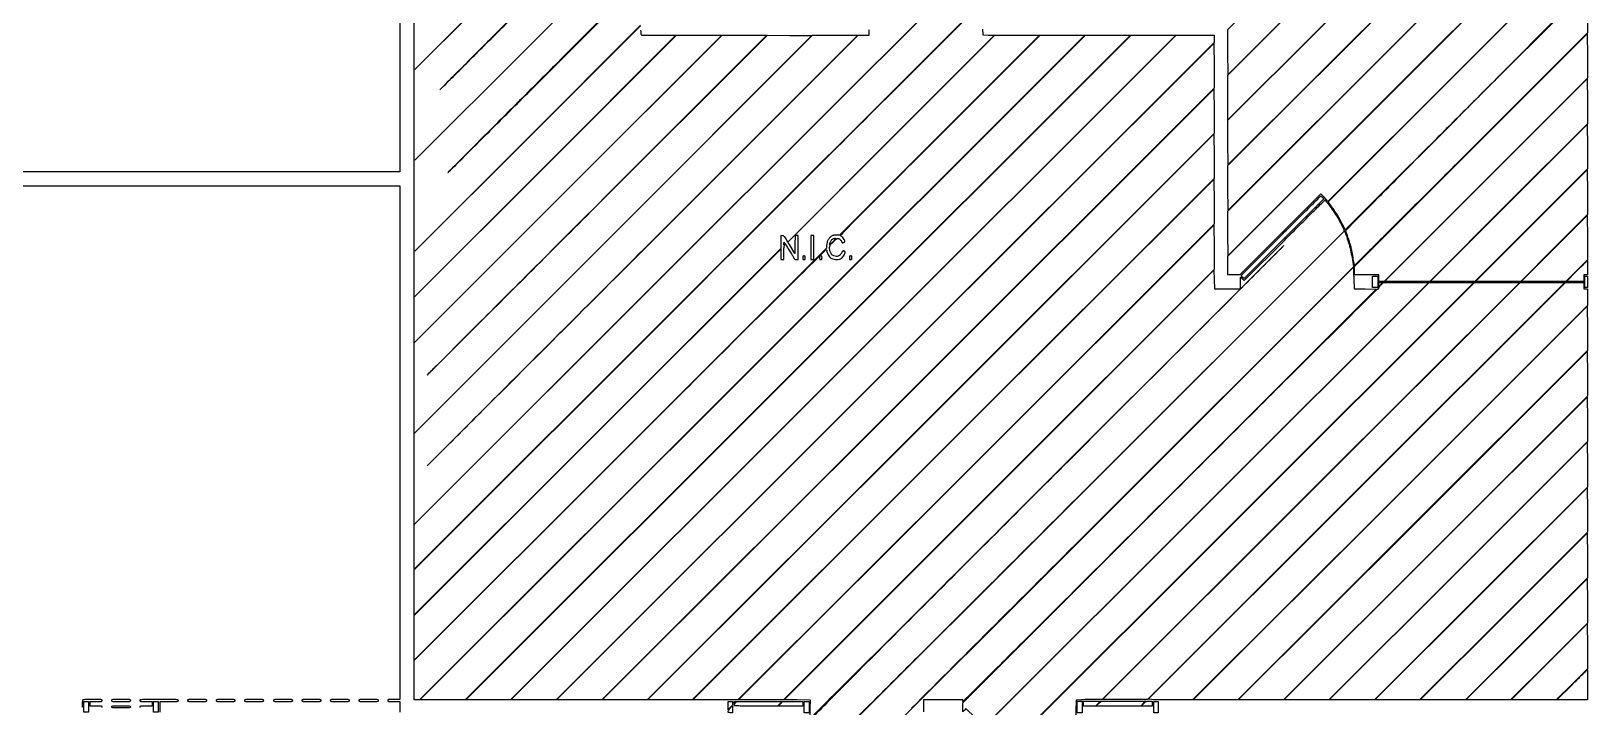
# Model space of a CAD drawing. Extents: x 0 to 1066, y 0 to 761.
# Drawn here: x 517.5 to 777.3, y 194.2 to 306.8 of the extents above; entities that cross this region are included whole.
import ezdxf

# ---------------------------------------------------------------- set-up
doc = ezdxf.new("R2010")
doc.units = 0
doc.header["$MEASUREMENT"] = 0

msp = doc.modelspace()

# ---------------------------------------------------------------- linework, layer by layer
for points in [[(183.390323, 95.266879, 0.000001), (192.989143, 95.254457, 0.000118)], [(329.859243, 95.267872, -0.000023), (352.558836, 95.240684, -0.000004), (375.624384, 95.211821, -0.198594)], [(456.759243, 95.267872, -0.000023), (479.458836, 95.240684, -0.000004), (502.524384, 95.211821, -0.198594)], [(733.258836, 95.240684, -0.000004), (756.324384, 95.211821, -0.198594)], [(289.192229, 95.24091, -0.000004), (312.172908, 95.212432, -0.198597)], [(416.092229, 95.24091, -0.000004), (439.072908, 95.212432, -0.198597)], [(542.992229, 95.24091, -0.000004), (565.972908, 95.212432, -0.198597)], [(606.442229, 95.24091, -0.000004), (629.422908, 95.212432, -0.198597)], [(669.892229, 95.24091, -0.000004), (692.872908, 95.212432, -0.198597)], [(375.865972, 145.56135, -0.000139), (375.849221, 127.376659, -0.000232), (375.823742, 112.056445, -0.000003), (375.794083, 98.149601, -0.198357)], [(503.140764, 281.083694, 0.000007), (513.507446, 281.06242, 0.000347), (525.51313, 281.046262, 0.000163), (541.021993, 281.0412), (578.9178, 281.0412), (578.9178, 238.2336), (578.9178, 195.426), (577.9026, 195.426, 0.002988), (577.270861, 195.422225, 0.038318), (577.03545, 195.401325, 0.142907), (576.928891, 195.349977, 0.212584), (576.8874, 195.2568, 0.212584), (576.928891, 195.163623, 0.142907), (577.03545, 195.112275, 0.038318), (577.270861, 195.091375, 0.002988), (577.9026, 195.0876), (578.9178, 195.0876), (578.9178, 194.1993), (578.9178, 193.311)], [(675.97225, 307.175235), (675.9963, 306.2097), (676.966182, 306.18561), (677.936063, 306.161519), (660.722982, 288.92721), (643.5099, 271.6929), (660.768378, 288.93015), (678.026855, 306.1674), (681.749097, 306.1674), (685.471339, 306.1674), (668.809792, 289.505692), (652.148245, 272.843984), (651.678372, 272.845862, 0.015498), (651.482966, 272.840585, 0.014618), (651.284397, 272.823221, 0.014755), (651.109524, 272.797513, 0.048214), (650.997, 272.766149, 0.096492), (650.60758, 272.521695, 0.067915), (650.280631, 272.119217, 0.06481), (650.060384, 271.622236, 0.070951), (649.983658, 271.100661), (649.9818, 270.677622), (615.6342, 236.3301), (581.2866, 201.982578), (581.2866, 205.704983), (581.2866, 209.427388), (611.8272, 239.9679), (642.3678, 270.508412), (642.3678, 269.641306), (642.3678, 268.7742), (642.6216, 268.7742), (642.8754, 268.7742), (642.8754, 269.888489, -0.004439), (642.880825, 270.499493, -0.024161), (642.90267, 270.829653, -0.046383), (642.946044, 271.036099, -0.101362), (643.02345, 271.177181, 0.000873), (643.123997, 271.296046, 0.176901), (643.1292, 271.310291, 0.621148), (643.122875, 271.313418, 0.001609), (643.02345, 271.236933, -0.030476), (642.937481, 271.17837, -0.344585), (642.899224, 271.18324, -0.186198), (642.878857, 271.229805, -0.011035), (642.8754, 271.386441, -0.014486), (642.878335, 271.487711, -0.023756), (642.887361, 271.573003, -0.020422), (642.90011, 271.637966, -0.347049), (642.91612, 271.6506, -0.254009), (642.9406, 271.637306, -0.001219), (643.100663, 271.389426, -0.005113), (643.280921, 271.102357, -0.003162), (643.48717, 270.761498, 0.001251), (643.707147, 270.394793, 0.001241), (643.929557, 270.028188, 0.001216), (644.125683, 269.708461, 0.004832), (644.248451, 269.513648, -0.006631), (644.343047, 269.362337, -0.006104), (644.436296, 269.204367, -0.006107), (644.515977, 269.061525, -0.020035), (644.563607, 268.96455, 0.068858), (644.62034, 268.872839, 0.104741), (644.69348, 268.814823, 0.083938), (644.796037, 268.783729, 0.031736), (644.946006, 268.7742), (645.2442, 268.7742), (645.2442, 270.7623), (645.2442, 272.7504), (644.992352, 272.7504), (644.740504, 272.7504), (644.717402, 271.258633), (644.6943, 269.766866), (643.806, 271.25756, 0.00222), (643.235249, 272.205764, 0.029011), (643.001928, 272.543693, 0.089941), (642.831886, 272.695594, 0.137305), (642.64275, 272.749327), (642.3678, 272.7504), (642.3678, 271.671706), (642.3678, 270.593012), (611.8272, 240.0525), (581.2866, 209.511988), (581.2866, 213.276615), (581.2866, 217.041242), (627.414721, 263.169421, -0.000042), (645.105453, 280.857237, -0.000069), (660.004716, 295.747447), (673.554956, 309.285691, -0.198797)], [(604.377067, 315.938608, 0.000197), (598.466482, 310.025562, 0.000224), (592.814409, 304.361598, 0.000203), (588.020208, 299.549094, 0.001268), (585.574717, 297.07978, 0.993951), (585.585502, 297.069023, 0.000848), (588.152835, 299.620723, 0.000347), (593.254828, 304.715946, 0.000141), (600.1947, 311.660136)], [(619.0182, 315.430898), (605.730662, 302.148799, 0.000222), (600.239033, 296.654531, 0.000219), (594.726362, 291.129458, 0.000215), (589.901352, 286.285179, 0.000843), (586.928312, 283.287607, 0.992362), (586.939057, 283.276822, 0.001966), (588.555714, 284.875452, 0.000408), (593.337311, 289.648856, 0.000142), (600.212609, 296.527507), (619.011719, 315.3465)], [(619.0182, 307.00123, 0.007026), (619.023586, 306.617955, 0.035334), (619.044707, 306.404751, 0.071039), (619.084676, 306.280498, 0.190072), (619.152019, 306.218751, 0.086668), (619.258156, 306.197953, 0.000784), (620.070782, 306.182484, 0.002657), (621.006645, 306.171111, 0.00171), (622.091808, 306.1674), (624.897777, 306.1674), (603.113338, 284.36175), (581.3289, 262.5561), (603.155761, 284.36175), (624.982623, 306.1674), (628.747209, 306.1674), (632.511795, 306.1674), (606.920348, 280.55475), (581.3289, 254.9421), (606.962752, 280.55475), (632.596605, 306.1674), (636.318903, 306.1674), (640.041202, 306.1674), (612.799758, 278.90505, 0.000044), (602.207561, 268.302847, 0.000066), (592.939293, 259.021736, 0.000028), (585.006458, 251.074931, 0.001382), (583.443607, 249.500472, 0.996516), (583.449015, 249.495097, 0.000041), (590.585905, 256.625824, 0.00008), (599.595694, 265.63222, 0.000043), (610.7274, 276.765223), (640.1259, 306.172201), (643.828602, 306.148651), (647.531304, 306.1251), (614.444162, 272.9619), (581.35702, 239.7987), (614.507586, 272.98305), (647.658152, 306.1674), (651.421388, 306.1674), (655.184623, 306.1674), (620.371463, 271.33335, 0.000034), (606.876368, 257.828337, 0.000051), (595.163476, 246.102849, 0.000018), (585.044927, 235.970623, 0.001374), (583.443602, 234.358183, 0.996732), (583.448832, 234.352983, 0.000024), (592.808781, 243.707474, 0.00006), (604.2619, 255.157756, 0.000033), (618.294644, 269.192233), (655.260388, 306.1674), (656.174294, 306.1674), (657.0882, 306.1674), (657.0882, 307.076553)], [(647.402611, 192.209318, -0.000131), (654.033422, 198.88853, -0.000716), (664.484771, 209.380562, -0.000067), (690.31485, 235.230191, 0.000027), (706.352947, 251.277892, 0.00006), (718.593458, 263.529993, 0.00009), (726.147768, 271.095989, 0.998781), (726.14295, 271.100809), (718.9308, 263.910073), (718.9308, 264.878232), (718.9308, 265.846391), (719.229179, 265.557191), (719.527558, 265.267991), (726.229762, 271.970196, -0.000298), (728.802696, 274.540061, -0.000495), (730.975639, 276.703535, -0.000014), (732.944647, 278.659973, -0.20001), (732.974333, 278.672084, -0.20943), (733.000744, 278.660279, -0.003012), (733.118538, 278.529059, -0.007712), (733.253568, 278.37199, -0.004937), (733.405749, 278.185634, -0.030717), (734.946647, 275.997318, -0.034938), (736.135512, 273.726171, -0.035034), (736.994044, 271.317213, -0.031206), (737.54802, 268.717209), (737.720575, 267.556137), (694.591469, 224.426969, -0.000055), (678.050054, 207.889144, -0.000091), (664.116765, 193.966993)], [(648.648725, 185.9085), (692.440113, 229.7313), (736.2315, 273.5541), (692.434151, 229.777931, -0.00006), (665.342143, 202.705508, -0.000756), (655.110527, 192.514585, -0.000132), (648.721449, 186.173476, -0.54367)], [(651.553757, 181.299836), (694.583121, 224.332656), (737.626901, 267.379757, -0.414225), (737.696441, 267.379759, -0.185375), (737.710831, 267.347433, -0.000489), (737.736284, 266.851174, -0.002883), (737.761321, 266.288941, -0.001783), (737.784582, 265.627818), (737.8389, 263.9097), (739.679164, 263.8674), (741.519427, 263.8251), (707.087014, 229.392939, -0.000134), (690.361945, 212.676927, -0.000559), (680.286636, 202.634941, -0.000034), (672.728986, 195.12015, -0.667126), (672.6546, 195.151089), (672.6546, 195.3414), (669.3975, 195.3414), (666.1404, 195.3414), (666.1404, 194.351904), (666.1404, 193.362409)], [(529.297091, 194.133144, 0.308488), (529.3422, 194.1993, 0.308488), (529.297091, 194.265456, 0.062466), (529.15185, 194.302406, 0.027022), (528.877753, 194.321714, 0.004073), (528.327, 194.3262), (527.3118, 194.3262), (527.3118, 194.7069), (527.3118, 195.0876), (528.327, 195.0876, 0.002988), (528.958739, 195.091375, 0.038318), (529.19415, 195.112275, 0.142907), (529.300709, 195.163623, 0.212584), (529.3422, 195.2568, 0.27745), (529.284373, 195.35299, 0.096288), (529.123171, 195.402193, 0.02491), (528.769698, 195.421458, 0.001667), (527.75595, 195.422782, 0.003382), (526.987985, 195.416029, 0.012487), (526.50334, 195.396375, 0.013229), (526.178175, 195.366388, 0.185642), (526.076227, 195.312595, 0.161538), (526.032204, 195.207847, 0.004521), (525.998202, 194.712311, 0.007602), (525.969404, 194.062119, 0.003138)], [(538.9866, 193.311), (538.9866, 194.1993), (538.9866, 195.0876), (540.5094, 195.0876, 0.001762), (541.47991, 195.09102, 0.025908), (541.8207, 195.1111, 0.100119), (541.975924, 195.160862, 0.271649), (542.0322, 195.2568, 0.356832), (541.947093, 195.360869, 0.036822), (541.6092, 195.403737, 0.012415), (540.917836, 195.422929, 0.000731), (538.8174, 195.426, 0.000731), (536.716964, 195.422929, 0.012415), (536.0256, 195.403737, 0.036822), (535.687707, 195.360869, 0.356832), (535.6026, 195.2568, 0.212584), (535.644091, 195.163623, 0.142907), (535.75065, 195.112275, 0.038318), (535.986061, 195.091375, 0.002988), (536.6178, 195.0876), (537.633, 195.0876), (537.633, 194.7069), (537.633, 194.3262), (536.6178, 194.3262, 0.004073), (536.067047, 194.321714, 0.027022), (535.79295, 194.302406, 0.062466), (535.647709, 194.265456, 0.308488), (535.6026, 194.1993, 0.308488), (535.647709, 194.133144, 0.062466)]]:
    msp.add_lwpolyline(points, format="xyb")
for points in [[(409.06215, 749.15415), (40.8618, 749.132981), (40.8618, 380.65769), (40.8618, 12.1824), (501.2973, 12.1824), (961.7328, 12.1824), (961.7328, 380.646631), (961.7328, 749.110861), (961.41555, 749.1633, 0.040886), (961.153339, 749.184871, 0.000002), (934.190609, 749.194398, 0.000089), (904.448031, 749.199508, 0.000054), (869.1804, 749.195529, -0.000029), (813.61687, 749.186499, -0.000004), (696.10453, 749.175037, -0.000004), (556.774728, 749.163736, -0.000004)], [(767.243646, 304.656113, -0.000287), (762.848521, 300.239016, -0.000153), (757.411908, 294.784832, -0.000153), (751.858528, 289.220313, -0.000238), (747.073244, 284.432919), (736.373588, 273.738739), (735.975137, 274.534719, 0.010174), (735.528245, 275.383856, 0.011202), (735.06073, 276.186909, 0.01169), (734.578723, 276.93398, 0.0139), (734.088312, 277.6149), (733.507129, 278.3763), (755.088714, 299.97054), (776.6703, 321.564781), (776.692346, 317.874953), (776.714393, 314.185126)], [(757.322504, 287.158004, -0.000171), (749.88413, 279.724654, -0.000285), (743.616609, 273.472764, -0.000003), (737.924389, 267.801278, -0.413677), (737.895296, 267.801304, -0.152957), (737.878269, 267.833863, -0.00112), (737.824156, 268.138078, -0.004089), (737.765549, 268.488708, -0.002593), (737.702722, 268.898164, 0.00676), (737.626657, 269.367757, 0.004536), (737.527606, 269.902438, 0.004569), (737.422242, 270.418539, 0.008999), (737.327404, 270.8263, 0.012177), (737.139768, 271.501995, 0.005969), (736.869684, 272.353461, 0.004502), (736.59417, 273.16283, 0.039884), (736.441601, 273.507402, -0.330248), (736.458781, 273.628104, -0.000069), (740.910002, 278.132474, -0.000935), (746.826642, 284.09576, -0.000233), (756.522762, 293.822753), (776.6703, 314.015601), (776.692344, 310.282814), (776.714389, 306.550027)], [(637.5879, 250.7544), (582.174948, 195.3414), (581.730774, 195.3414), (581.2866, 195.3414), (581.2866, 198.619689), (581.2866, 201.897978), (615.621729, 236.233029, -0.00006), (638.522915, 259.128622, -0.001166), (645.652133, 266.221214, -0.00053), (649.819698, 270.339339, -0.609086), (650.003734, 270.279213, 0.047518), (650.096506, 269.924539, 0.036211), (650.261464, 269.558299, 0.037194), (650.467182, 269.237305, 0.072479), (650.682567, 269.023465, 0.091389), (651.015085, 268.860857, 0.049982), (651.463614, 268.782629, 0.049511), (651.926726, 268.794742, 0.079662), (652.304913, 268.905163, 0.074061), (652.56516, 269.079759, 0.05007), (652.804377, 269.346008, 0.050852), (652.980994, 269.64724, 0.08952), (653.052203, 269.925981, 0.033776), (653.052728, 270.056512, 0.143146), (653.026369, 270.129208, 0.161014), (652.967058, 270.171486, 0.046009), (652.855044, 270.195133, 0.069391), (652.738413, 270.192512, 0.134233), (652.654149, 270.154082, 0.092973), (652.581904, 270.066657, 0.022427), (652.498101, 269.897663, -0.068132), (652.348126, 269.653906, -0.06569), (652.136507, 269.455977, -0.068406), (651.889755, 269.326197, -0.087118), (651.63688, 269.2818, -0.1054), (651.17276, 269.380736, -0.114183), (650.80462, 269.659108, -0.102718), (650.569793, 270.098027, -0.071759), (650.4894, 270.655297, -0.031127), (650.507443, 270.944844, -0.10101), (650.568729, 271.126249, -0.059442), (650.712224, 271.316629, -0.006029), (651.1099, 271.721293, -0.006382), (651.469435, 272.069425, -0.043202), (651.663351, 272.223111, -0.094698), (651.808829, 272.283761, -0.113499), (651.956837, 272.280819, -0.104065), (652.129885, 272.196524, -0.04368), (652.320726, 272.019457, -0.043174), (652.473805, 271.817766, -0.141668), (652.5198, 271.65869, 0.134915), (652.53599, 271.599782, 0.231749), (652.577699, 271.57252, 0.085465), (652.661746, 271.576478, 0.011067), (652.83705, 271.619322, 0.054731), (652.909848, 271.647658, 0.061989), (652.971485, 271.690222, 0.071305), (653.013311, 271.739855, 0.14038), (653.0274, 271.789048, 0.128678), (652.976819, 271.982336, 0.027614), (652.789092, 272.277086, 0.028761), (652.56692, 272.551921, 0.101833), (652.384657, 272.684949, -0.518684), (652.350211, 272.867698, -0.001347), (654.463647, 275.032655, -0.002197), (658.102418, 278.707654, -0.000138), (668.863524, 289.474824), (685.555939, 306.1674), (689.278395, 306.1674), (693.000852, 306.1674)], [(732.575706, 279.114182), (732.800868, 278.879164), (726.164549, 272.243249), (719.52823, 265.607334), (719.2692, 265.8555), (719.010169, 266.103667), (725.632533, 272.726434, -0.000338), (728.175233, 275.26585, -0.000561), (730.323625, 277.403762, -0.000018), (732.269235, 279.335401, -0.197967), (732.30272, 279.3492, -0.169343), (732.33112, 279.339297, -0.009949), (732.402637, 279.280163, -0.01413), (732.485967, 279.20422, -0.009876)], [(651.083893, 271.779813, -0.00641), (650.873115, 271.572529, -0.010662), (650.689648, 271.404029, -0.004492), (650.532593, 271.268327, -0.390456), (650.503899, 271.269501, -0.289101), (650.486458, 271.346576, -0.014731), (650.583452, 271.596818, -0.023058), (650.70315, 271.847589, -0.053115), (650.820583, 272.020135, -0.056019), (650.949142, 272.141147, -0.050552), (651.105691, 272.235461, -0.050026), (651.279685, 272.297252, -0.052329), (651.459856, 272.322038, -0.429764), (651.496616, 272.285698, -0.147458), (651.47076, 272.205933, -0.037034), (651.344278, 272.049619, -0.006651)], [(646.0056, 269.0703, 0.021436), (646.012733, 268.904012, 0.13443), (646.041857, 268.82496, 0.189121), (646.101856, 268.785931, 0.050766), (646.2171, 268.7742, 0.050766), (646.332344, 268.785931, 0.189121), (646.392343, 268.82496, 0.13443), (646.421467, 268.904012, 0.021436), (646.4286, 269.0703, 0.021436), (646.421467, 269.236588, 0.13443), (646.392343, 269.31564, 0.189121), (646.332344, 269.354669, 0.050766), (646.2171, 269.3664, 0.050766), (646.101856, 269.354669, 0.189121), (646.041857, 269.31564, 0.13443), (646.012733, 269.236588, 0.021436)], [(648.7974, 269.0703, 0.021436), (648.804533, 268.904012, 0.13443), (648.833657, 268.82496, 0.189121), (648.893656, 268.785931, 0.050766), (649.0089, 268.7742, 0.050766), (649.124144, 268.785931, 0.189121), (649.184143, 268.82496, 0.13443), (649.213267, 268.904012, 0.021436), (649.2204, 269.0703, 0.021436), (649.213267, 269.236588, 0.13443), (649.184143, 269.31564, 0.189121), (649.124144, 269.354669, 0.050766), (649.0089, 269.3664, 0.050766), (648.893656, 269.354669, 0.189121), (648.833657, 269.31564, 0.13443), (648.804533, 269.236588, 0.021436)], [(653.7888, 269.0703, 0.021436), (653.795933, 268.904012, 0.13443), (653.825057, 268.82496, 0.189121), (653.885056, 268.785931, 0.050766), (654.0003, 268.7742, 0.050766), (654.115544, 268.785931, 0.189121), (654.175543, 268.82496, 0.13443), (654.204667, 268.904012, 0.021436), (654.2118, 269.0703, 0.021436), (654.204667, 269.236588, 0.13443), (654.175543, 269.31564, 0.189121), (654.115544, 269.354669, 0.050766), (654.0003, 269.3664, 0.050766), (653.885056, 269.354669, 0.189121), (653.825057, 269.31564, 0.13443), (653.795933, 269.236588, 0.021436)], [(776.7126, 267.4206), (776.7126, 266.2362), (776.4165, 266.2362), (776.1204, 266.2362), (776.1204, 265.6863), (776.1204, 265.1364), (774.661824, 265.1364), (773.203248, 265.1364), (774.936, 266.8707, -0.000593), (775.601961, 267.535678, -0.000979), (776.166196, 268.095549, -0.000055), (776.675394, 268.598724, -0.197338), (776.690676, 268.605, -0.408409), (776.699654, 268.596199, -0.000337), (776.70616, 268.257082, -0.002893), (776.711025, 267.874758, -0.001735)], [(716.752376, 263.9097), (718.930852, 263.9097), (683.12742, 228.106256, -0.000106), (669.395664, 214.38029, -0.000176), (657.829403, 202.831917, -0.000001), (647.316898, 192.34311, -0.413882), (647.283671, 192.343129, -0.194594), (647.267583, 192.381073, -0.00096), (647.261338, 192.805629, -0.004145), (647.259151, 193.291658, -0.002589), (647.264257, 193.860984), (647.285159, 195.338522), (645.101429, 195.361111), (642.9177, 195.3837), (678.7035, 231.194886), (714.4893, 267.006072), (714.5316, 265.457886), (714.5739, 263.9097)], [(713.241873, 227.933997), (676.20867, 190.900794), (674.705342, 192.402381), (673.202015, 193.903969), (672.928307, 193.630261), (672.6546, 193.356554), (672.6546, 194.116288), (672.6546, 194.876022), (707.150211, 229.371711, -0.000189), (720.725245, 242.936492, -0.000346), (731.813773, 253.992938, -0.000007), (741.686233, 263.822935, -0.198349), (741.793911, 263.8674, 0.093736), (741.851377, 263.878269, 0.100714), (741.899271, 263.909279, 0.101773), (741.930885, 263.956233, 0.097746), (741.942, 264.012544, -0.138097), (741.964311, 264.091784, -0.019599), (742.059109, 264.233949, -0.021084), (742.188013, 264.396835, -0.016552), (742.34067, 264.562444), (742.739339, 264.9672), (746.507208, 264.9672), (750.275076, 264.9672)], [(730.6479, 230.1966), (695.877377, 195.426), (694.523739, 195.425562, 0.00339), (693.945993, 195.421459, 0.002786), (693.329261, 195.40946, 0.002813), (692.762806, 195.392091, 0.007463), (692.358286, 195.371359), (691.546472, 195.317593), (691.489287, 193.489447, -0.001905), (691.463716, 192.760809, -0.002368), (691.434151, 192.083517, -0.001927), (691.404447, 191.515165, -0.017928), (691.381892, 191.270487, -0.125884), (691.245588, 190.927459, -0.028488), (690.845491, 190.438359, -0.010067), (690.02187, 189.576525, -0.000657), (687.583706, 187.132407), (683.83573, 183.38514), (681.922415, 185.236135), (680.009099, 187.087131), (718.949065, 226.027165), (757.889031, 264.9672), (761.653727, 264.9672), (765.418423, 264.9672)], [(776.1204, 264.4173), (776.1204, 263.8674), (776.4165, 263.8674), (776.7126, 263.8674), (776.7126, 262.492691), (776.7126, 261.117981), (743.824391, 228.229691), (710.936182, 195.3414), (707.882155, 195.3414, -0.001664), (706.664746, 195.345452, -0.002069), (705.532759, 195.357671, -0.001683), (704.58249, 195.375061, -0.015668), (704.172845, 195.396792), (703.517561, 195.452184), (738.274992, 230.209692), (773.032423, 264.9672), (774.576411, 264.9672), (776.1204, 264.9672)], [(742.6188, 264.942069, -0.190683), (742.61224, 264.925495, -0.001744), (742.519395, 264.827254, -0.005605), (742.410115, 264.714977, -0.003555), (742.2804, 264.5865), (741.942, 264.256061), (741.942, 264.611631), (741.942, 264.9672), (742.2804, 264.9672, -0.006963), (742.410153, 264.965393, -0.011569), (742.519395, 264.959818, -0.005268), (742.609627, 264.95216, -0.386598)], [(776.7126, 197.8794), (776.7126, 195.3414), (774.153979, 195.3414), (771.595358, 195.3414), (774.1323, 197.8794, -0.0004), (775.106611, 198.852558, -0.000663), (775.930384, 199.671862, -0.000025), (776.675759, 200.411157, -0.197835), (776.690921, 200.4174, -0.41163), (776.699833, 200.408566, -0.000072), (776.706232, 199.671862, -0.001335), (776.711042, 198.852598, -0.0008)], [(530.865, 195.2568, 0.279234), (530.923389, 195.160401, 0.094461), (531.087075, 195.110976, 0.024577), (531.445409, 195.090984, 0.001648), (532.4724, 195.0876, 0.001648), (533.499391, 195.090984, 0.024577), (533.857725, 195.110976, 0.094461), (534.021411, 195.160401, 0.279234), (534.0798, 195.2568, 0.279234), (534.021411, 195.353199, 0.094461), (533.857725, 195.402624, 0.024577), (533.499391, 195.422616, 0.001648), (532.4724, 195.426, 0.001648), (531.445409, 195.422616, 0.024577), (531.087075, 195.402624, 0.094461), (530.923389, 195.353199, 0.279234)], [(543.555, 195.2568, 0.279234), (543.613389, 195.160401, 0.094461), (543.777075, 195.110976, 0.024577), (544.135409, 195.090984, 0.001648), (545.1624, 195.0876, 0.001648), (546.189391, 195.090984, 0.024577), (546.547725, 195.110976, 0.094461), (546.711411, 195.160401, 0.279234), (546.7698, 195.2568, 0.279234), (546.711411, 195.353199, 0.094461), (546.547725, 195.402624, 0.024577), (546.189391, 195.422616, 0.001648), (545.1624, 195.426, 0.001648), (544.135409, 195.422616, 0.024577), (543.777075, 195.402624, 0.094461), (543.613389, 195.353199, 0.279234)], [(548.2926, 195.2568, 0.279234), (548.350989, 195.160401, 0.094461), (548.514675, 195.110976, 0.024577), (548.873009, 195.090984, 0.001648), (549.9, 195.0876, 0.001648), (550.926991, 195.090984, 0.024577), (551.285325, 195.110976, 0.094461), (551.449011, 195.160401, 0.279234), (551.5074, 195.2568, 0.279234), (551.449011, 195.353199, 0.094461), (551.285325, 195.402624, 0.024577), (550.926991, 195.422616, 0.001648), (549.9, 195.426, 0.001648), (548.873009, 195.422616, 0.024577), (548.514675, 195.402624, 0.094461), (548.350989, 195.353199, 0.279234)], [(553.0302, 195.2568, 0.279234), (553.088589, 195.160401, 0.094461), (553.252275, 195.110976, 0.024577), (553.610609, 195.090984, 0.001648), (554.6376, 195.0876, 0.001648), (555.664591, 195.090984, 0.024577), (556.022925, 195.110976, 0.094461), (556.186611, 195.160401, 0.279234), (556.245, 195.2568, 0.279234), (556.186611, 195.353199, 0.094461), (556.022925, 195.402624, 0.024577), (555.664591, 195.422616, 0.001648), (554.6376, 195.426, 0.001648), (553.610609, 195.422616, 0.024577), (553.252275, 195.402624, 0.094461), (553.088589, 195.353199, 0.279234)], [(557.8524, 195.2568, 0.279234), (557.910789, 195.160401, 0.094461), (558.074475, 195.110976, 0.024577), (558.432809, 195.090984, 0.001648), (559.4598, 195.0876, 0.001648), (560.486791, 195.090984, 0.024577), (560.845125, 195.110976, 0.094461), (561.008811, 195.160401, 0.279234), (561.0672, 195.2568, 0.279234), (561.008811, 195.353199, 0.094461), (560.845125, 195.402624, 0.024577), (560.486791, 195.422616, 0.001648), (559.4598, 195.426, 0.001648), (558.432809, 195.422616, 0.024577), (558.074475, 195.402624, 0.094461), (557.910789, 195.353199, 0.279234)], [(562.59, 195.2568, 0.279234), (562.648389, 195.160401, 0.094461), (562.812075, 195.110976, 0.024577), (563.170409, 195.090984, 0.001648), (564.1974, 195.0876, 0.001648), (565.224391, 195.090984, 0.024577), (565.582725, 195.110976, 0.094461), (565.746411, 195.160401, 0.279234), (565.8048, 195.2568, 0.279234), (565.746411, 195.353199, 0.094461), (565.582725, 195.402624, 0.024577), (565.224391, 195.422616, 0.001648), (564.1974, 195.426, 0.001648), (563.170409, 195.422616, 0.024577), (562.812075, 195.402624, 0.094461), (562.648389, 195.353199, 0.279234)], [(567.3276, 195.2568, 0.279234), (567.385989, 195.160401, 0.094461), (567.549675, 195.110976, 0.024577), (567.908009, 195.090984, 0.001648), (568.935, 195.0876, 0.001648), (569.961991, 195.090984, 0.024577), (570.320325, 195.110976, 0.094461), (570.484011, 195.160401, 0.279234), (570.5424, 195.2568, 0.279234), (570.484011, 195.353199, 0.094461), (570.320325, 195.402624, 0.024577), (569.961991, 195.422616, 0.001648), (568.935, 195.426, 0.001648), (567.908009, 195.422616, 0.024577), (567.549675, 195.402624, 0.094461), (567.385989, 195.353199, 0.279234)], [(572.0652, 195.2568, 0.282824), (572.12461, 195.160171, 0.091778), (572.292563, 195.110919, 0.023961), (572.659667, 195.090968, 0.001596), (573.7149, 195.0876, 0.001596), (574.770133, 195.090968, 0.023961), (575.137238, 195.110919, 0.091778), (575.30519, 195.160171, 0.282824), (575.3646, 195.2568, 0.282824), (575.30519, 195.353429, 0.091778), (575.137238, 195.402681, 0.023961), (574.770133, 195.422632, 0.001596), (573.7149, 195.426, 0.001596), (572.659667, 195.422632, 0.023961), (572.292563, 195.402681, 0.091778), (572.12461, 195.353429, 0.282824)], [(634.3308, 194.766814, -0.048063), (634.313132, 194.58344, -0.077499), (634.259916, 194.43619, -0.0573), (634.151978, 194.283698, -0.016086), (633.9501, 194.0724), (633.5694, 193.698771), (633.5694, 194.393186), (633.5694, 195.0876), (633.9501, 195.0876), (634.3308, 195.0876)], [(634.923, 195.058412, -0.180624), (634.916466, 195.040914, -0.008331), (634.873298, 194.992818, -0.012942), (634.81863, 194.936889, -0.008839), (634.7538, 194.8761, -0.007247), (634.642345, 194.778135, -0.222937), (634.607615, 194.768603, -0.349021), (634.587851, 194.79076, -0.014191), (634.5846, 194.905288, -0.061622), (634.594731, 194.987177, -0.126147), (634.625379, 195.043661, -0.133516), (634.678031, 195.076468, -0.07307), (634.7538, 195.0876, -0.016222), (634.818662, 195.085495, -0.026491), (634.873298, 195.079026, -0.024733), (634.914299, 195.069845, -0.337243)], [(642.1986, 194.7069), (641.824971, 194.3262), (638.204786, 194.3262, -0.000792), (636.00469, 194.329687, -0.009107), (635.139612, 194.348188, -0.015022), (634.664504, 194.381327, -0.38531), (634.5846, 194.469621, -0.10463), (634.599624, 194.540632, -0.030336), (634.651378, 194.640612, -0.029064), (634.724923, 194.748945, -0.02737), (634.811928, 194.850321), (635.039256, 195.0876), (638.805742, 195.0876), (642.572229, 195.0876)], [(704.2104, 194.7492), (704.2104, 194.3262), (703.30413, 194.3262), (702.397861, 194.3262), (702.8145, 194.7492, -0.012214), (703.083225, 195.009017, -0.077008), (703.241047, 195.114781, -0.089801), (703.413194, 195.160129, -0.019616), (703.72077, 195.1722), (704.2104, 195.1722)], [(530.865, 194.1993, 0.353061), (530.921359, 194.129434, 0.033617), (531.15405, 194.09522, 0.017378), (531.577757, 194.076551, 0.00232), (532.4724, 194.0724, 0.00232), (533.367043, 194.076551, 0.017378), (533.79075, 194.09522, 0.033617), (534.023441, 194.129434, 0.353061), (534.0798, 194.1993, 0.353061), (534.023441, 194.269166, 0.033617), (533.79075, 194.30338, 0.017378), (533.367043, 194.322049, 0.00232), (532.4724, 194.3262, 0.00232), (531.577757, 194.322049, 0.017378), (531.15405, 194.30338, 0.033617), (530.921359, 194.269166, 0.353061)], [(634.3308, 193.7763), (634.3308, 193.2264), (633.9501, 193.2264, -0.013308), (633.732329, 193.232197, -0.10126), (633.633574, 193.257947, -0.201077), (633.585649, 193.312917, -0.080215), (633.5694, 193.413548, -0.159078), (633.620128, 193.568957, -0.012027), (633.893463, 193.924747, -0.010342), (634.185491, 194.271586, -0.215835), (634.306114, 194.3262, -0.398856), (634.316125, 194.316704, -0.001964), (634.323549, 194.164667, -0.007008), (634.329026, 193.987156, -0.004207)]]:
    msp.add_lwpolyline(points, format="xyb", close=True)
for points in [[(770.004559, 355.300144), (772.428924, 355.2777), (744.643512, 327.454107), (716.8581, 299.630515), (716.836056, 303.38446), (716.814011, 307.138405), (742.173756, 332.498434), (767.5335, 357.858462), (767.556847, 356.590525), (767.580193, 355.322588)], [(776.7126, 353.649105), (776.7126, 351.97821), (746.7642, 322.0299), (716.8158, 292.08159), (716.8158, 295.792625), (716.8158, 299.50366), (744.67035, 327.406718), (772.5249, 355.309775), (774.61875, 355.314888), (776.7126, 355.32)], [(746.786254, 314.522526), (716.8581, 284.594254), (716.836046, 288.294628), (716.813992, 291.995002), (746.742146, 321.923274), (776.6703, 351.851546), (776.692354, 348.151172), (776.714408, 344.450798)], [(746.786245, 306.908517), (716.8581, 276.980255), (716.836055, 280.722938), (716.814011, 284.465621), (746.742155, 314.393883), (776.6703, 344.322145), (776.692345, 340.579462), (776.714389, 336.836779)], [(746.786254, 299.379126), (716.8581, 269.450854), (716.836046, 273.151228), (716.813992, 276.851602), (746.742146, 306.779874), (776.6703, 336.708146), (776.692354, 333.007772), (776.714408, 329.307398)], [(755.098017, 300.077115), (733.481645, 278.4609), (732.895709, 279.0954), (732.309772, 279.7299), (725.556639, 272.98305), (718.803506, 266.2362), (717.809653, 266.2362), (716.8158, 266.2362), (716.8158, 267.780105), (716.8158, 269.324011), (746.74305, 299.251378), (776.6703, 329.178745), (776.692345, 325.436038), (776.714389, 321.69333)], [(645.2019, 250.7544), (589.788948, 195.3414), (586.024248, 195.3414), (582.259548, 195.3414), (637.6725, 250.7544), (693.085452, 306.1674), (696.850152, 306.1674), (700.614852, 306.1674)], [(652.7313, 250.7544), (597.318348, 195.3414), (593.595948, 195.3414), (589.873548, 195.3414), (645.2865, 250.7544), (700.699452, 306.1674), (704.421852, 306.1674), (708.144252, 306.1674)], [(714.5316, 305.554074), (714.5316, 304.940749), (659.731974, 250.141074), (604.932349, 195.3414), (601.167649, 195.3414), (597.402948, 195.3414), (652.8159, 250.7544), (708.228852, 306.1674), (711.380226, 306.1674), (714.5316, 306.1674)], [(663.539871, 246.334971), (612.546353, 195.3414), (608.781651, 195.3414), (605.016949, 195.3414), (659.753125, 250.077652), (714.4893, 304.813905), (714.511345, 301.071223), (714.533389, 297.328542)], [(759.772433, 282.078533), (742.830458, 265.1364), (742.386229, 265.1364), (741.942, 265.1364), (741.942, 265.6863), (741.942, 266.2362), (739.9116, 266.2362), (737.8812, 266.2362), (737.8812, 266.934081), (737.8812, 267.631962), (757.27575, 287.026679), (776.6703, 306.421395), (776.692354, 302.72103), (776.714408, 299.020666)], [(763.579446, 278.271546), (750.444504, 265.1364), (746.679782, 265.1364), (742.915059, 265.1364), (759.79268, 282.014207), (776.6703, 298.892015), (776.692344, 295.149353), (776.714389, 291.406692)], [(667.304582, 242.570282), (620.075757, 195.3414), (616.353355, 195.3414), (612.630953, 195.3414), (663.560126, 246.270655), (714.4893, 297.199909), (714.511354, 293.499537), (714.533408, 289.799165)], [(767.344197, 274.506896), (757.973986, 265.1364), (754.251546, 265.1364), (750.529105, 265.1364), (763.599703, 278.207231), (776.6703, 291.278062), (776.692354, 287.577727), (776.714408, 283.877393)], [(671.069285, 238.805585), (627.605162, 195.3414), (623.882759, 195.3414), (620.160357, 195.3414), (667.324828, 242.505957), (714.4893, 289.670514), (714.511354, 285.970142), (714.533408, 282.26977)], [(771.151285, 270.699983), (765.588181, 265.1364), (761.823385, 265.1364), (758.058588, 265.1364), (767.364444, 274.442572), (776.6703, 283.748744), (776.692344, 280.006155), (776.714389, 276.263566)], [(674.876278, 234.998578), (635.219168, 195.3414), (631.454465, 195.3414), (627.689762, 195.3414), (671.089531, 238.741259), (714.4893, 282.141117), (714.511345, 278.398437), (714.533389, 274.655757)], [(774.916491, 266.935776), (773.118576, 265.1364), (769.395682, 265.1364), (765.672788, 265.1364), (771.171544, 270.635672), (776.6703, 276.134945), (776.692354, 272.435048), (776.714407, 268.735151)], [(678.683251, 231.258992), (642.8331, 195.3837), (639.0684, 195.361948), (635.3037, 195.340196), (674.8965, 234.93366), (714.4893, 274.527125), (714.511351, 270.830704), (714.533402, 267.134284)], [(647.3592, 270.7623), (647.3592, 268.7742), (647.613, 268.7742), (647.8668, 268.7742), (647.8668, 270.7623), (647.8668, 272.7504), (647.613, 272.7504), (647.3592, 272.7504)], [(718.888602, 226.051302), (679.972772, 187.135403), (678.111573, 188.996602), (676.250374, 190.857801), (713.305001, 227.912501), (750.359628, 264.9672), (754.082029, 264.9672), (757.804431, 264.9672)], [(738.1773, 230.1966), (703.406777, 195.426), (699.684377, 195.426), (695.961977, 195.426), (730.7325, 230.1966), (765.503023, 264.9672), (769.225423, 264.9672), (772.947823, 264.9672)], [(741.7728, 265.0518), (741.7728, 264.1212), (741.3498, 264.1212), (740.9268, 264.1212), (740.9268, 265.0518), (740.9268, 265.9824), (741.3498, 265.9824), (741.7728, 265.9824)], [(776.7126, 265.0518), (776.7126, 264.1212), (776.5011, 264.1212), (776.2896, 264.1212), (776.2896, 265.0518), (776.2896, 265.9824), (776.5011, 265.9824), (776.7126, 265.9824)], [(747.59, 224.4659), (718.465592, 195.3414), (714.743187, 195.3414), (711.020782, 195.3414), (743.845541, 228.166269), (776.6703, 260.991138), (776.692354, 257.290769), (776.714408, 253.5904)], [(751.396997, 220.658897), (726.079606, 195.3414), (722.314899, 195.3414), (718.550192, 195.3414), (747.610246, 224.401574), (776.6703, 253.461748), (776.692344, 249.719071), (776.714389, 245.976395)], [(755.161716, 216.894216), (733.609024, 195.3414), (729.886615, 195.3414), (726.164206, 195.3414), (751.417253, 220.594582), (776.6703, 245.847763), (776.692354, 242.147398), (776.714408, 238.447032)], [(758.96872, 213.08722), (741.223051, 195.3414), (737.458338, 195.3414), (733.693625, 195.3414), (755.181962, 216.82989), (776.6703, 238.31838), (776.692344, 234.57571), (776.714389, 230.83304)], [(762.73345, 209.32255), (748.752492, 195.3414), (745.030072, 195.3414), (741.307652, 195.3414), (758.988976, 213.022904), (776.6703, 230.704409), (776.692354, 227.004054), (776.714408, 223.303699)], [(766.540476, 205.515576), (756.366563, 195.3414), (752.601828, 195.3414), (748.837093, 195.3414), (762.753696, 209.258224), (776.6703, 223.175048), (776.692344, 219.4324), (776.714389, 215.689751)], [(770.305263, 201.750961), (763.896117, 195.3414), (760.173641, 195.3414), (756.451165, 195.3414), (766.560733, 205.451261), (776.6703, 215.561122), (776.692354, 211.860822), (776.714408, 208.160523)], [(774.112556, 197.944248), (771.510723, 195.3414), (767.745723, 195.3414), (763.980723, 195.3414), (770.325512, 201.686639), (776.6703, 208.031879), (776.692344, 204.289487), (776.714388, 200.547096)], [(527.058, 194.1993), (527.058, 193.311), (526.6773, 193.311), (526.2966, 193.311), (526.2966, 194.1993), (526.2966, 195.0876), (526.6773, 195.0876), (527.058, 195.0876)], [(538.6482, 194.1993), (538.6482, 193.311), (538.2675, 193.311), (537.8868, 193.311), (537.8868, 194.1993), (537.8868, 195.0876), (538.2675, 195.0876), (538.6482, 195.0876)], [(646.0056, 194.7069), (646.0056, 194.3262), (643.957586, 194.3262), (641.909571, 194.3262), (642.2832, 194.7069), (642.656829, 195.0876), (644.331214, 195.0876), (646.0056, 195.0876)], [(647.1054, 194.157), (647.1054, 193.2264), (646.6824, 193.2264), (646.2594, 193.2264), (646.2594, 194.157), (646.2594, 195.0876), (646.6824, 195.0876), (647.1054, 195.0876)], [(692.5356, 194.1993), (692.5356, 193.2264), (692.1126, 193.2264), (691.6896, 193.2264), (691.6896, 194.1993), (691.6896, 195.1722), (692.1126, 195.1722), (692.5356, 195.1722)], [(695.2005, 194.7492), (694.783861, 194.3262), (693.78663, 194.3262), (692.7894, 194.3262), (692.7894, 194.7492), (692.7894, 195.1722), (694.20327, 195.1722), (695.617139, 195.1722)], [(702.7299, 194.7492), (702.313261, 194.3262), (698.590861, 194.3262), (694.868461, 194.3262), (695.2851, 194.7492), (695.701739, 195.1722), (699.424139, 195.1722), (703.146539, 195.1722)], [(705.2256, 194.157), (705.2256, 193.2264), (704.8449, 193.2264), (704.4642, 193.2264), (704.4642, 194.157), (704.4642, 195.0876), (704.8449, 195.0876), (705.2256, 195.0876)]]:
    msp.add_lwpolyline(points, close=True)
for points in [[(673.542169, 309.381488), (627.414384, 263.253704), (581.2866, 217.125919), (581.2866, 280.934162), (581.2866, 344.742405)], [(619.019989, 322.962431), (600.216744, 304.137966), (581.4135, 285.3135), (600.21585, 304.094629), (619.0182, 322.875757)], [(578.9178, 319.365), (578.9178, 283.41), (542.1591, 283.41), (505.4004, 283.41)], [(600.21585, 319.280471), (581.4135, 300.4569), (600.21585, 319.238029)], [(669.778875, 313.147636), (625.553888, 268.901468), (581.3289, 224.6553), (625.575076, 268.880296), (669.821252, 313.105291)], [(619.0182, 307.817242), (600.21585, 288.993671), (581.4135, 270.1701), (600.21585, 288.951229), (619.0182, 307.732357)]]:
    msp.add_lwpolyline(points)

doc.saveas('drawing.dxf')
